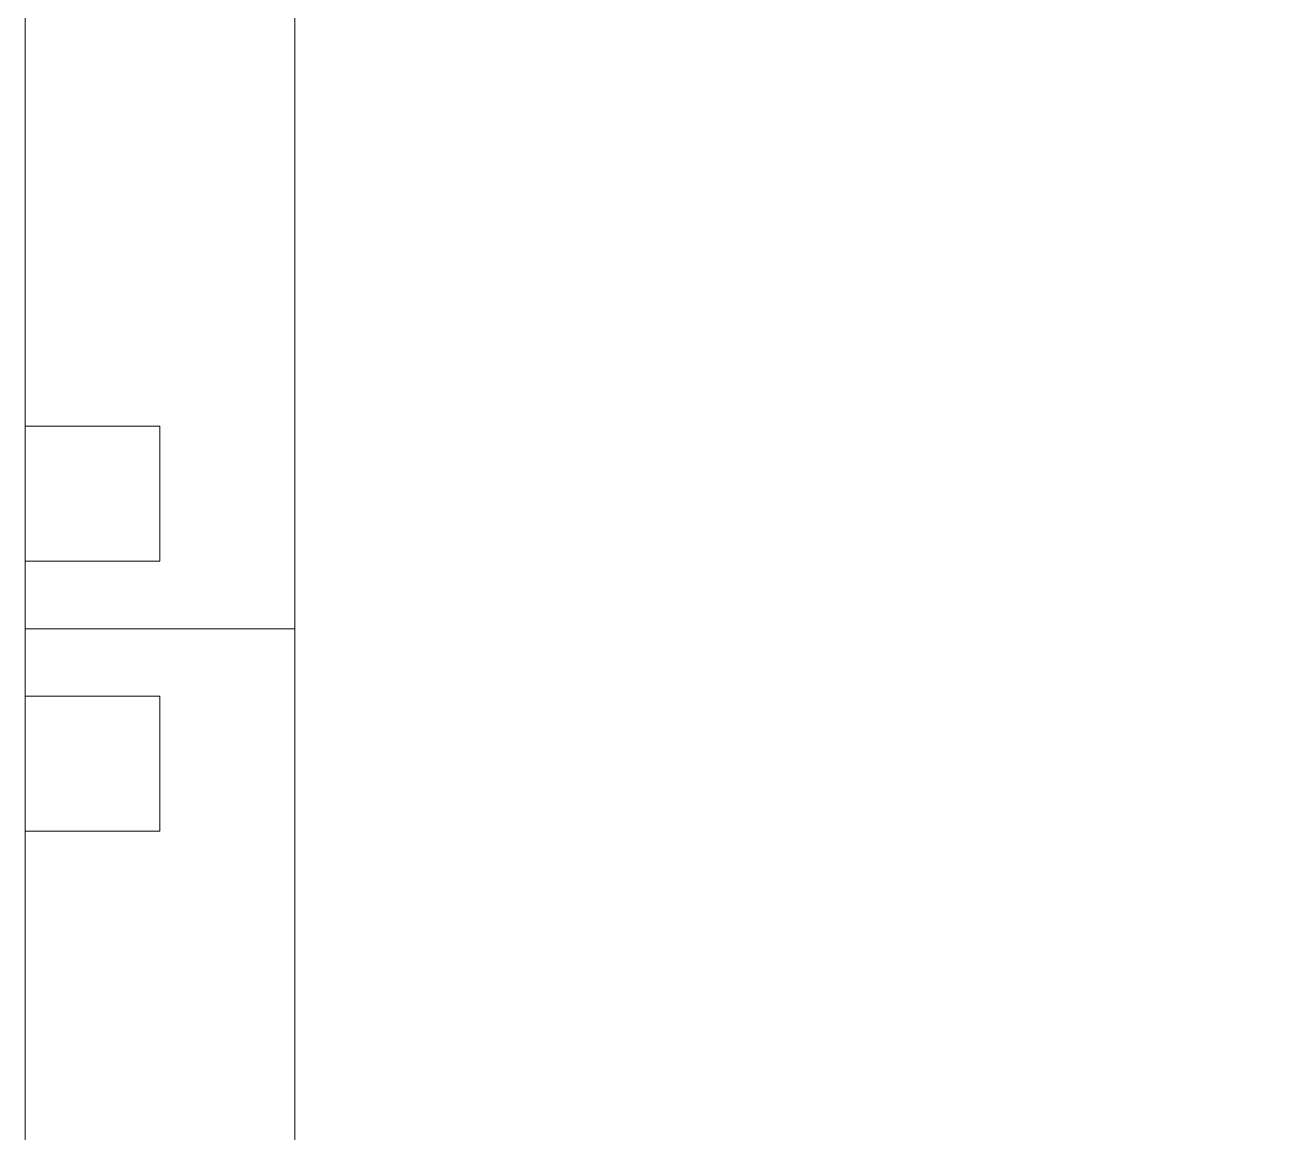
# Model space of a CAD drawing. Header units: inches. Extents: x -21163 to 11874, y -14995 to 6550.
# Drawn here: x -5586.1 to -5518.4, y -1367.5 to -1307.7 of the extents above; entities that cross this region are included whole.
import ezdxf

# ---------------------------------------------------------------- set-up
doc = ezdxf.new("R2010")
doc.units = ezdxf.units.IN
doc.header["$MEASUREMENT"] = 0
doc.layers.get('0').update_dxf_attribs({"color": 8})
doc.layers.add('doors_windows', color=8, linetype='Continuous', lineweight=5)

# ---------------------------------------------------------------- blocks, each defined once
blk = doc.blocks.new('dsgdf')
at = {"color": 0, "lineweight": 0, "ltscale": 100}
for p, q in [((152208.681, 47621.547), (152208.681, 47932.771)), ((152223.261, 47621.547), (152223.261, 47860.801)), ((152215.971, 47676.399), (152208.681, 47676.399)), ((152215.971, 47676.399), (152215.971, 47669.109)), ((152215.971, 47669.109), (152208.681, 47669.109)), ((152208.681, 47665.464), (152223.261, 47665.464)), ((152208.681, 47665.464), (152223.261, 47665.464)), ((152215.971, 47661.819), (152208.681, 47661.819)), ((152215.971, 47654.529), (152215.971, 47661.819)), ((152215.971, 47654.529), (152208.681, 47654.529))]:
    blk.add_line(p, q, dxfattribs=at)
blk.add_arc((152272.122, 48165.901), 561.922, 265.01164, 301.79957, dxfattribs=at)

msp = doc.modelspace()

# ---------------------------------------------------------------- block references
at = {"layer": 'doors_windows', "color": 8, "linetype": 'ByBlock', "lineweight": 9, "extrusion": (0, 0, -1), "zscale": -1, "rotation": 180}
msp.add_blockref('dsgdf', (157794.769, 46325.194), dxfattribs=at)

doc.saveas('drawing.dxf')
